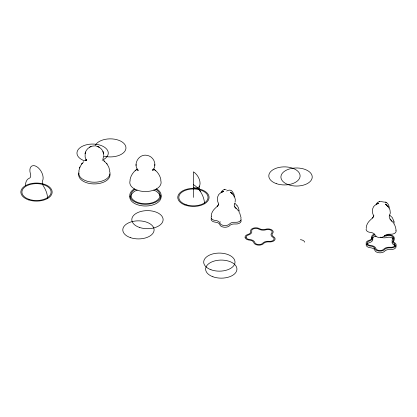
<?xml version="1.0" encoding="UTF-8"?>
<svg xmlns="http://www.w3.org/2000/svg" width="417" height="417" viewBox="0 0 417 417"><rect width="100%" height="100%" fill="white"/><g stroke="black" fill="none" stroke-linecap="round" stroke-linejoin="round"><path stroke-width="0.63" d="M152.945 169.573L152.841 170.412L152.956 169.563C153.07 170.6 152.612 170.501 153.727 169.041C154.806 167.035 155.119 164.637 154.587 162.422C153.764 158.788 150.584 155.833 146.893 155.327C138.892 153.644 132.606 164.277 138.105 170.449M154.816 165.351L154.827 165.085M154.837 164.866L154.848 164.595M211.2 216.037C211.622 208.219 220.072 206.373 218.409 203.147C217.643 202.151 216.605 198.002 218.112 195.881C217.82 193.801 225.905 189.928 222.152 191.82M366.204 227.875C366.72 220.046 375.081 218.284 373.403 215.078C372.636 214.083 371.599 209.933 373.106 207.807C372.814 205.732 380.898 201.859 377.145 203.751M234.151 197.053L234.062 194.64L233.52 192.956M103.729 155.88L102.905 159.174M85.157 153.404L85.136 157.084L86.277 160.112L86.064 160.524L86.074 159.648L86.1 160.363L86.491 159.899M78.865 170.907L79.73 167.618M129.963 180.212C130.625 175.578 133.492 171.33 137.547 168.979M85.204 153.201C86.064 149.015 90.098 145.83 94.357 145.893M85.104 153.665L85.334 152.685M235.131 202.12L235.308 199.498L234.656 196.991L233.129 194.478L230.737 192.352L232.53 194.197M85.391 152.492L85.568 151.986M221.114 192.618C221.698 190.543 224.065 188.927 226.186 189.725M217.393 206.587L218.685 204.064M376.108 204.549C377.917 199.535 382.717 202.381 385.709 202.188M234.39 203.949L234.5 203.741C233.332 206.603 235.589 207.082 238.368 210.783M387.883 206.785L385.73 204.283L388.201 206.514L389.968 209.814L390.302 213.014L389.217 216.433L389.395 217.961L393.669 223.178M79.819 167.394L81.607 164.095L83.718 161.702M79.569 168.035L79.981 166.982M372.517 218.133L373.903 215.709M389.384 215.881L389.488 215.672M376.499 204.773L376.869 204.257M81.607 164.095L81.883 163.735M82.003 163.579L82.269 163.235M221.875 192.326L222.141 192.055M377.218 203.897L377.984 203.392M135.087 170.762L135.442 170.475M135.603 170.339L135.937 170.063M222.037 192.143L222.996 191.46M84.828 160.759L86.376 159.716M136.296 169.797L136.672 169.542M136.812 169.448L137.167 169.208M89.561 147.211L90.077 146.925M90.562 146.695L91.062 146.492M223.762 191.195L223.053 191.424M378.756 203.126L378.042 203.355M224.669 189.542L224.226 189.62M379.663 201.474L379.215 201.552M95.941 146.028C99.105 146.549 101.915 148.812 103.072 151.804M97.646 146.492L98.146 146.695M386.074 202.36C388.185 203.381 389.228 205.816 389.191 208.073M385.595 202.136L386.21 202.417M98.855 147.05L99.152 147.211M98.631 146.925L98.907 147.081M153.357 168.979L154.092 169.448M385.98 204.45L385.282 204.017M230.992 192.518L230.293 192.086M389.593 215.036L392.366 217.674L393.924 221.385M154.233 169.542L155.301 170.339M153.737 169.208L154.608 169.797M103.52 160.498L106.705 163.579M155.463 170.475C158.413 172.893 160.389 176.443 160.941 180.212M103.88 160.759L104.214 161.035M104.318 161.118L104.667 161.405M154.968 170.063L155.817 170.762M234.49 206.811L236.116 208.604M389.968 219.196L391.016 220.405M106.825 163.735L108.733 166.982L109.843 170.907M106.439 163.235L107.101 164.095M138.006 170.308C137.589 169.271 138.329 171.168 137.845 169.792M237.137 205.414L238.493 207.942L239.16 210.84M391.282 220.775L391.636 221.349M394.649 224.93L395.556 227.27L396.114 230.34M239.759 213.217L241.068 217.804M103.145 151.986L103.317 152.492M102.978 151.559L103.744 155.14M103.374 152.685L103.505 153.201M103.552 153.404L103.609 153.665M393.872 221.151L394.143 222.683M136.057 164.595L136.067 164.866M136.078 165.085L136.088 165.351M193.425 197.408L193.425 171.84A9.393 5.426 60 0 1 200.066 183.344A9.393 5.426 60 0 1 193.425 187.181M300.391 239.676A5.218 3.013 0 0 1 304.728 242.183M193.425 184.627A15.658 9.038 60 0 1 204.497 203.798M200.52 191.69A5.218 3.013 60 0 1 199.503 186.112M156.521 188.885A15.658 9.038 0 0 1 156.521 201.672A15.658 9.038 0 0 1 134.383 201.672A15.658 9.038 0 0 1 134.383 188.885M155.786 189.313A14.611 8.439 0 0 1 155.786 201.244A14.611 8.439 0 0 1 135.118 201.244A14.611 8.439 0 0 1 135.118 189.313M160.753 180.571A15.658 9.038 0 0 1 145.455 191.533A15.658 9.038 0 0 1 130.151 180.571M160.774 195.13A15.658 9.038 0 0 1 146.258 206.008A15.658 9.038 0 0 1 129.88 196.047M130.839 196.98A14.611 8.439 0 0 1 137.172 190.032M153.732 190.032A14.611 8.439 0 0 1 159.987 196.11M366.35 228.542A5.218 3.013 0 0 0 370.504 232.436A5.218 3.013 0 0 1 374.841 234.938A5.218 3.013 0 0 0 379.183 237.445A5.218 3.013 0 0 0 384.646 235.834A5.218 3.013 0 0 1 390.114 234.229A5.218 3.013 0 0 0 395.884 230.304M393.966 223.309A5.218 3.013 0 0 1 394.159 224.747M374.523 234.099A5.218 3.013 0 0 0 371.74 237.252A5.218 3.013 0 0 1 368.951 240.411A5.218 3.013 0 0 0 366.168 243.564A5.218 3.013 0 0 0 370.504 246.072A5.218 3.013 0 0 1 374.841 248.574A5.218 3.013 0 0 0 379.183 251.081A5.218 3.013 0 0 0 384.646 249.47A5.218 3.013 0 0 1 390.114 247.865A5.218 3.013 0 0 0 395.582 246.254A5.218 3.013 0 0 0 394.623 242.757A5.218 3.013 0 0 1 393.664 239.259A5.218 3.013 0 0 0 392.705 235.761A5.218 3.013 0 0 0 386.642 235.204A5.218 3.013 0 0 1 384.297 235.532M384.302 236.137A6.26 3.617 0 0 0 387.117 235.741A4.175 2.408 0 0 1 391.964 236.184A4.175 2.408 0 0 1 392.731 238.983A6.26 3.617 0 0 0 393.883 243.184A4.175 2.408 0 0 1 394.649 245.983A4.175 2.408 0 0 1 390.276 247.265A6.26 3.617 0 0 0 383.718 249.199A4.175 2.408 0 0 1 379.345 250.481A4.175 2.408 0 0 1 375.873 248.48A6.26 3.617 0 0 0 370.671 245.472A4.175 2.408 0 0 1 367.2 243.471A4.175 2.408 0 0 1 369.426 240.948A6.26 3.617 0 0 0 372.767 237.158A4.175 2.408 0 0 1 374.998 234.635M371.74 238.957A5.218 3.013 0 0 1 372.24 237.117M392.705 237.466A5.218 3.013 0 0 1 393.664 240.963A5.218 3.013 0 0 0 393.163 241.834M394.623 244.461A5.218 3.013 0 0 1 394.112 244.117M395.884 245.644A5.218 3.013 0 0 1 390.114 249.569A5.218 3.013 0 0 0 384.646 251.175A5.218 3.013 0 0 1 379.183 252.785A5.218 3.013 0 0 1 374.841 250.278A5.218 3.013 0 0 0 370.504 247.776A5.218 3.013 0 0 1 366.35 243.882M367.195 244.44A4.175 2.408 0 0 1 369.426 242.652A6.26 3.617 0 0 0 372.767 238.863A4.175 2.408 0 0 1 376.207 236.111M374.117 248.193A6.26 3.617 0 0 1 374.774 248.641M395.055 246.212A4.175 2.408 0 0 0 393.883 244.888A6.26 3.617 0 0 1 392.136 241.735M392.976 238.837A4.175 2.408 0 0 0 387.117 237.445A6.26 3.617 0 0 1 380.559 237.137M109.655 171.262A15.658 9.038 0 0 1 94.357 182.224A15.658 9.038 0 0 1 79.058 171.262M109.926 173.957A15.658 9.038 0 0 1 93.549 183.918A15.658 9.038 0 0 1 79.032 173.039M25.437 185.69A15.658 9.038 60 0 1 29.414 178.174A5.218 3.013 60 0 0 30.425 173.769A9.393 5.426 60 0 1 36.508 166.513A9.393 5.426 60 0 1 42.586 180.785A5.218 3.013 60 0 0 43.597 186.363A15.658 9.038 60 0 1 47.58 198.476M240.854 218.31A5.218 3.013 0 0 1 235.12 222.297A5.218 3.013 0 0 0 229.658 223.903A5.218 3.013 0 0 1 224.19 225.514A5.218 3.013 0 0 1 219.853 223.006A5.218 3.013 0 0 0 215.511 220.504A5.218 3.013 0 0 1 211.68 216.157M238.649 210.934A5.218 3.013 0 0 1 239.16 212.847M84.343 160.764A15.658 9.038 0 0 1 80.403 147.436A15.658 9.038 0 0 1 103.791 146.763A15.658 9.038 0 0 1 102.175 160.253M94.961 146.096A15.658 9.038 0 0 1 114.503 139.179A15.658 9.038 0 0 1 125.053 150.928A15.658 9.038 0 0 1 104.005 156.161M226.639 191.017A9.393 5.426 -60 0 1 233.025 192.889M234.656 203.142A15.658 9.038 -60 0 1 236.747 205.534M220.275 221.839A6.26 3.617 0 0 1 220.484 222.094M211.356 218.315A5.218 3.013 0 0 0 215.511 222.209A5.218 3.013 0 0 1 219.853 224.711A5.218 3.013 0 0 0 224.19 227.218A5.218 3.013 0 0 0 229.658 225.607A5.218 3.013 0 0 1 235.12 224.002A5.218 3.013 0 0 0 240.896 220.077M86.225 159.93L86.183 160.269L86.189 159.935M184.653 204.893A15.658 9.038 0 0 0 209.042 198.054A15.658 9.038 0 0 0 186.587 189.276A15.658 9.038 0 0 0 184.653 204.893M186.118 204.716A14.611 8.439 0 0 0 208.041 197.408A14.611 8.439 0 0 0 186.118 190.1A14.611 8.439 0 0 0 186.118 204.716M246.155 237.508A4.175 2.408 0 0 0 249.627 239.509A6.26 3.617 0 0 1 254.834 242.517A4.175 2.408 0 0 0 258.305 244.518A4.175 2.408 0 0 0 262.679 243.231A6.26 3.617 0 0 1 269.236 241.302A4.175 2.408 0 0 0 273.609 240.015A4.175 2.408 0 0 0 272.843 237.216A6.26 3.617 0 0 1 271.691 233.02A4.175 2.408 0 0 0 270.92 230.22A4.175 2.408 0 0 0 266.072 229.777A6.26 3.617 0 0 1 258.801 229.11A4.175 2.408 0 0 0 253.953 228.667A4.175 2.408 0 0 0 251.727 231.195A6.26 3.617 0 0 1 248.386 234.98A4.175 2.408 0 0 0 246.155 237.508M245.123 237.601A5.218 3.013 0 0 0 249.465 240.103A5.218 3.013 0 0 1 253.802 242.611A5.218 3.013 0 0 0 258.139 245.113A5.218 3.013 0 0 0 263.607 243.507A5.218 3.013 0 0 1 269.074 241.896A5.218 3.013 0 0 0 274.537 240.291A5.218 3.013 0 0 0 273.578 236.788A5.218 3.013 0 0 1 272.619 233.291A5.218 3.013 0 0 0 271.66 229.793A5.218 3.013 0 0 0 265.603 229.241A5.218 3.013 0 0 1 259.541 228.683A5.218 3.013 0 0 0 253.484 228.13A5.218 3.013 0 0 0 250.695 231.289A5.218 3.013 0 0 1 247.912 234.443A5.218 3.013 0 0 0 245.123 237.601M29.2 199.389A14.611 8.439 0 0 0 51.119 192.081A14.611 8.439 0 0 0 29.2 184.778A14.611 8.439 0 0 0 29.2 199.389M28.679 199.91A15.658 9.038 0 0 0 52.161 192.081A15.658 9.038 0 0 0 28.679 184.257A15.658 9.038 0 0 0 28.679 199.91M288.361 184.71A15.658 9.038 0 0 0 312.224 177.272A15.658 9.038 0 0 0 289.137 169.057A15.658 9.038 0 0 0 288.361 184.71M139.445 227.427A15.658 9.038 0 0 0 163.12 219.79A15.658 9.038 0 0 0 139.831 211.768A15.658 9.038 0 0 0 139.445 227.427M210.96 269.747A15.658 9.038 0 0 0 235 262.507A15.658 9.038 0 0 0 212.117 254.104A15.658 9.038 0 0 0 210.96 269.747M276.242 183.6A15.658 9.038 0 0 0 300.104 176.162A15.658 9.038 0 0 0 277.018 167.952A15.658 9.038 0 0 0 276.242 183.6M130.427 237.638A15.658 9.038 0 0 0 154.108 230.002A15.658 9.038 0 0 0 130.818 221.985A15.658 9.038 0 0 0 130.427 237.638M212.878 276.742A15.658 9.038 0 0 0 236.924 269.502A15.658 9.038 0 0 0 214.041 261.099A15.658 9.038 0 0 0 212.878 276.742"/></g></svg>
